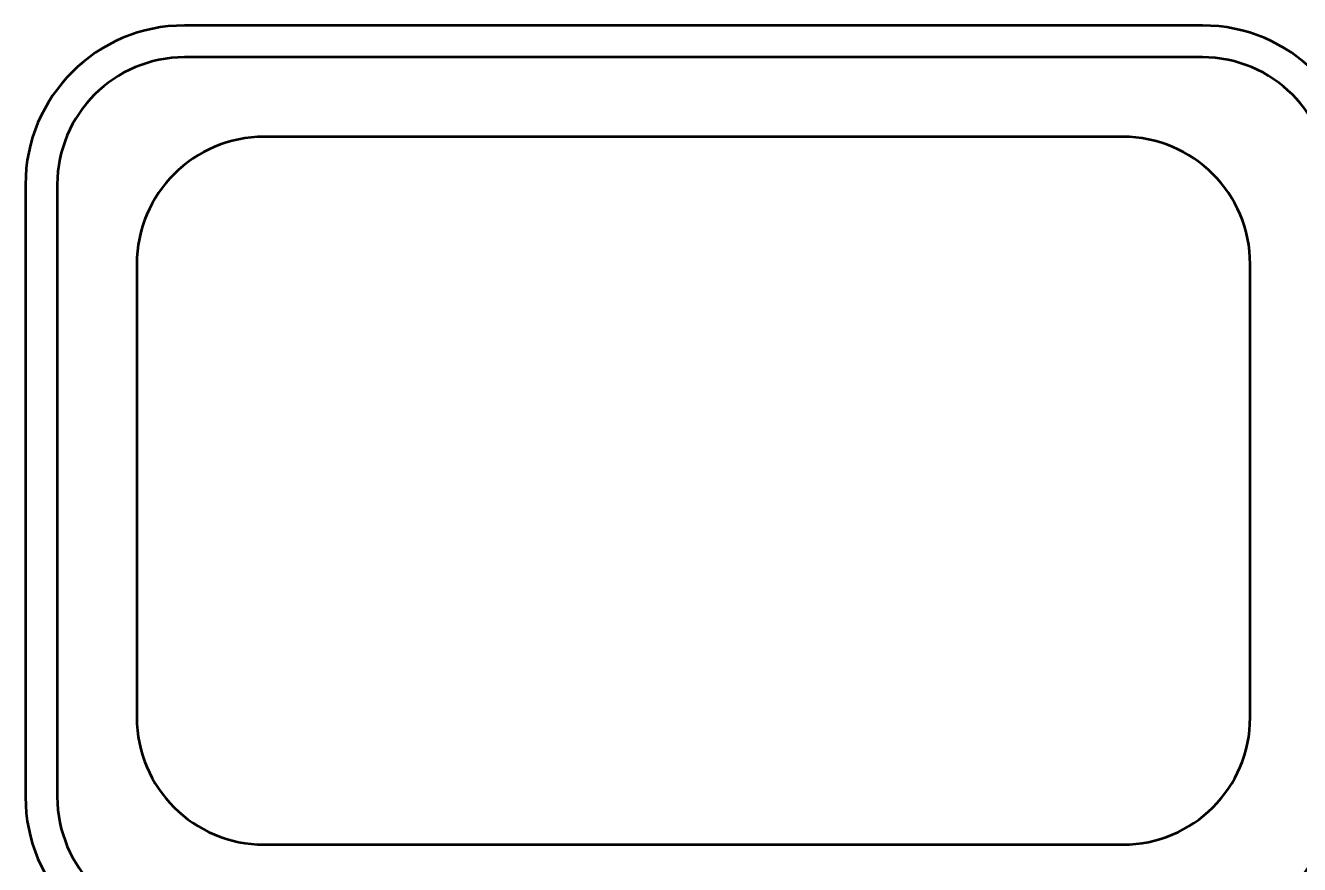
# Model space of a CAD drawing. Header units: centimetres. Extents: x -12.9 to 12.2, y -12.2 to 14.1.
# Drawn here: x -12.9 to 3.12, y -3.2 to 7.35 of the extents above; entities that cross this region are included whole.
import ezdxf

# ---------------------------------------------------------------- set-up
doc = ezdxf.new("R2010")
doc.units = ezdxf.units.CM
doc.header["$MEASUREMENT"] = 0
doc.layers.add('Layer 1', color=7, linetype='Continuous')

msp = doc.modelspace()

# ---------------------------------------------------------------- linework, layer by layer
at = {"layer": 'Layer 1', "lineweight": 53}
for points in [[(-12.9, -2.35), (-12.9, -2.35), (-12.9, 5.35), (-12.9, 5.35), (-12.9, 5.35), (-12.9, 6.45456), (-12.00457, 7.35), (-10.9, 7.35), (-10.9, 7.35), (-10.9, 7.35), (1.9, 7.35), (1.9, 7.35), (1.9, 7.35), (3.00457, 7.35), (3.9, 6.45456), (3.9, 5.35), (3.9, 5.35), (3.9, 5.35), (3.9, -2.35), (3.9, -2.35), (3.9, -2.35), (3.9, -3.45456), (3.00457, -4.35), (1.9, -4.35), (1.9, -4.35), (1.9, -4.35), (-10.9, -4.35), (-10.9, -4.35), (-10.9, -4.35), (-12.00457, -4.35), (-12.9, -3.45456), (-12.9, -2.35)], [(-12.5, -2.35), (-12.5, -2.35), (-12.5, 5.35), (-12.5, 5.35), (-12.5, 5.35), (-12.5, 6.23365), (-11.78365, 6.95), (-10.9, 6.95), (-10.9, 6.95), (-10.9, 6.95), (1.9, 6.95), (1.9, 6.95), (1.9, 6.95), (2.78365, 6.95), (3.5, 6.23365), (3.5, 5.35), (3.5, 5.35), (3.5, 5.35), (3.5, -2.35), (3.5, -2.35), (3.5, -2.35), (3.5, -3.23365), (2.78365, -3.95), (1.9, -3.95), (1.9, -3.95), (1.9, -3.95), (-10.9, -3.95), (-10.9, -3.95), (-10.9, -3.95), (-11.78365, -3.95), (-12.5, -3.23365), (-12.5, -2.35)], [(-11.5, -1.35), (-11.5, -1.35), (-11.5, 4.35), (-11.5, 4.35), (-11.5, 4.35), (-11.5, 5.23365), (-10.78365, 5.95), (-9.9, 5.95), (-9.9, 5.95), (-9.9, 5.95), (0.9, 5.95), (0.9, 5.95), (0.9, 5.95), (1.78365, 5.95), (2.5, 5.23365), (2.5, 4.35), (2.5, 4.35), (2.5, 4.35), (2.5, -1.35), (2.5, -1.35), (2.5, -1.35), (2.5, -2.23365), (1.78365, -2.95), (0.9, -2.95), (0.9, -2.95), (0.9, -2.95), (-9.9, -2.95), (-9.9, -2.95), (-9.9, -2.95), (-10.78365, -2.95), (-11.5, -2.23365), (-11.5, -1.35)]]:
    msp.add_open_spline(points, degree=3, knots=[0, 0, 0, 0, 0.11111111, 0.11111111, 0.11111111, 0.11111111, 0.22222222, 0.22222222, 0.22222222, 0.22222222, 0.33333333, 0.33333333, 0.33333333, 0.33333333, 0.44444444, 0.44444444, 0.44444444, 0.44444444, 0.55555556, 0.55555556, 0.55555556, 0.55555556, 0.66666667, 0.66666667, 0.66666667, 0.66666667, 0.77777778, 0.77777778, 0.77777778, 0.77777778, 1, 1, 1, 1], dxfattribs=at)

doc.saveas('drawing.dxf')
